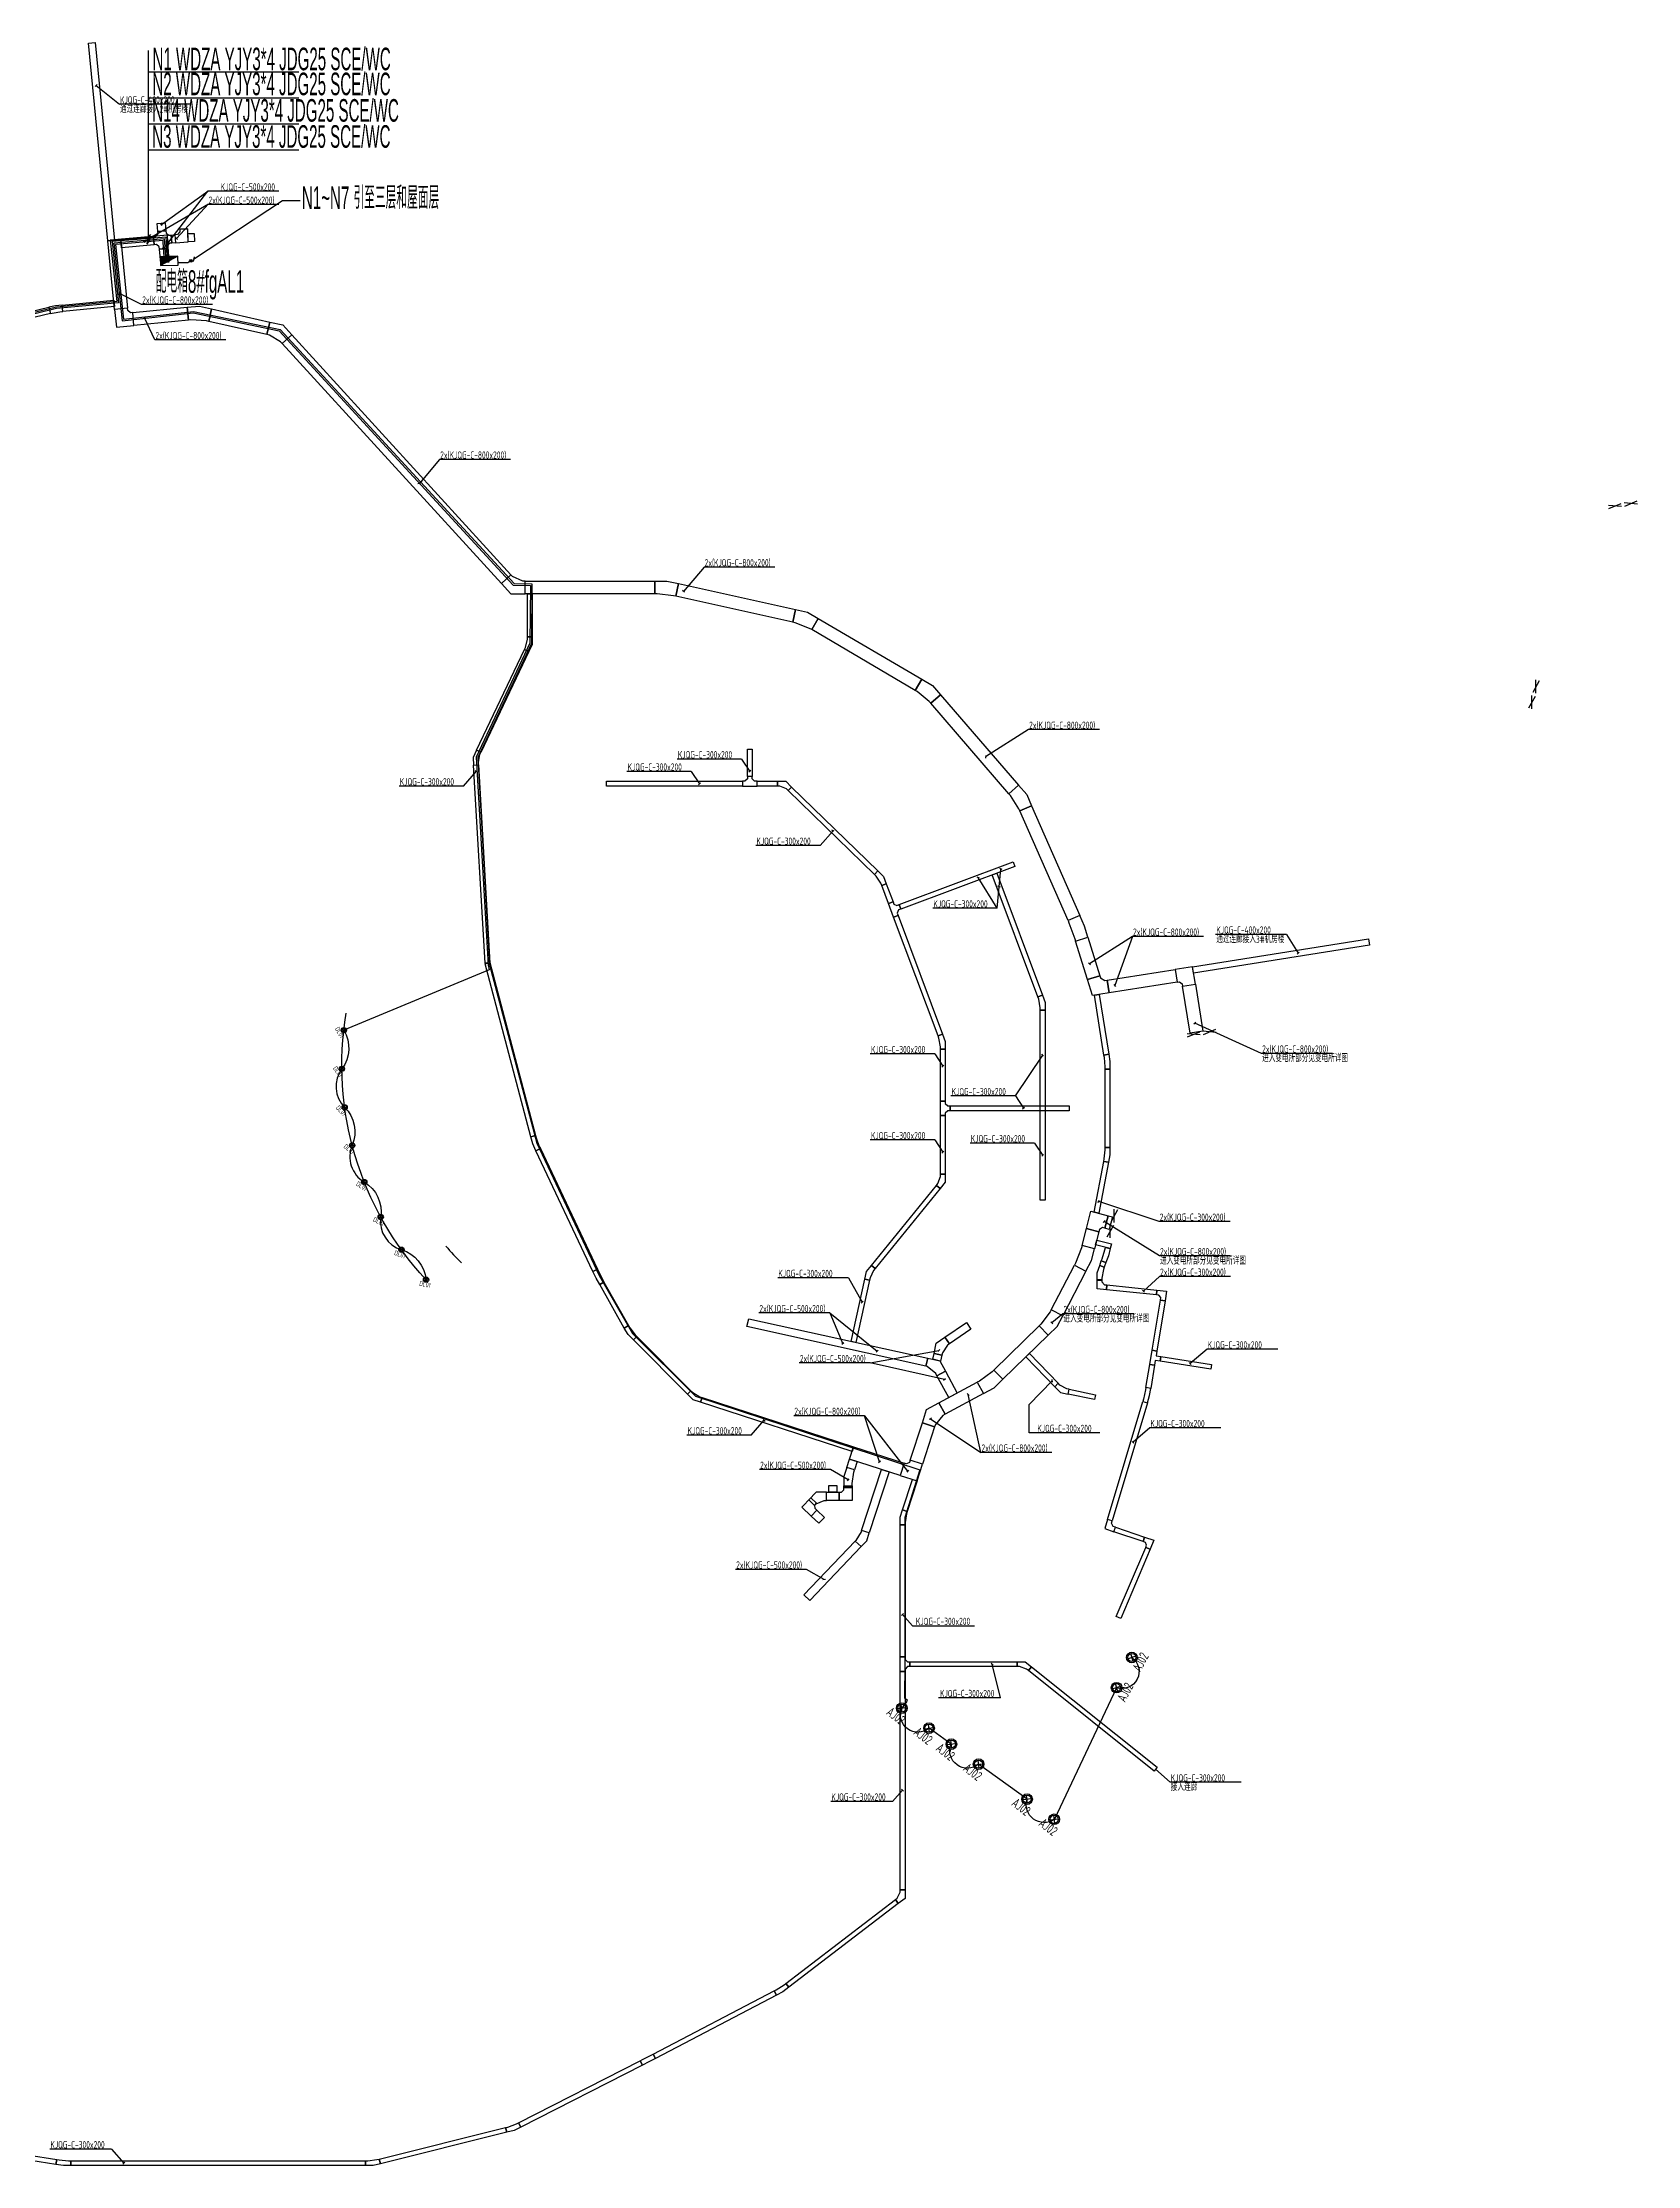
# Model space of a CAD drawing. Header units: inches. Extents: x -1808494 to 666893, y -46959 to 97113.
# Drawn here: x -1740894 to -1641995, y -34799 to 96815 of the extents above; entities that cross this region are included whole.
import ezdxf
from ezdxf import colors
from ezdxf.entities.mleader import LeaderData, LeaderLine
from ezdxf.enums import TextEntityAlignment as Align
from ezdxf.math import Vec2, Vec3

# ---------------------------------------------------------------- set-up
doc = ezdxf.new("R2010")
doc.units = ezdxf.units.IN
doc.header["$MEASUREMENT"] = 0
doc.linetypes.add('CONTINOUS', pattern=[0])
doc.layers.get('0').update_dxf_attribs({"color": 253})
for name, color, linetype in [('0-AJ02', 1, 'Continuous'), ('0-DL01', 1, 'Continuous'), ('0-L-灯具', 1, 'Continuous'), ('0-L-电箱', 90, 'Continuous'), ('0-LIGHT-TXT', 90, 'Continuous'), ('LT-220V', 5, 'Continuous'), ('强电220V', 1, 'Continuous'), ('电-0.4kV-常规桥架', 6, 'CONTINOUS'), ('电-电力-线槽标注', 225, 'Continuous')]:
    doc.layers.add(name, color=color, linetype=linetype)
doc.styles.add('-宋体', font='xd-hzs.shx', dxfattribs={"width": 0.8, "bigfont": 'xd-hztxt.shx'})
doc.styles.add('GBZITI', font='gbenor.shx', dxfattribs={"height": 350, "bigfont": 'gbcbig.shx'})
doc.styles.add('SMDEI', font='smsim.shx', dxfattribs={"width": 0.75, "bigfont": 'smfs.shx'})
doc.styles.get("Standard").update_dxf_attribs({"font": 'arial.ttf'})

# ---------------------------------------------------------------- blocks, each defined once
blk = doc.blocks.new('A$C6D811006')
at = {"layer": '强电220V'}
h = blk.add_hatch(dxfattribs=at)
h.set_pattern_fill('ANGLE', color=256, angle=-47.18273)
h.set_pattern_definition([(312.81726666, (-1537605.358, 1188511.7405), (5.123672646, 4.747441797), [5.08, -1.905]), (42.81726666, (-1537605.358, 1188511.7405), (-4.747441797, 5.123672646), [5.08, -1.905])])
h.paths.add_polyline_path([(-583, 176), (-182, -196), (161, 980)])
blk.add_line((161, 980), (-182, -196), dxfattribs=at)
blk.add_lwpolyline([(161, 980), (-583, 176), (-182, -196), (563, 608)], close=True, dxfattribs=at)
blk = doc.blocks.new('引出')
at = {"layer": '0-L-电箱', "lineweight": -2}
h = blk.add_hatch(color=256, dxfattribs=at)
h.dxf.hatch_style = 1
h.paths.add_polyline_path([(75, 0, 1), (-75, 0, 1)])
blk.add_lwpolyline([(0, 0, 0, 0, 0), (-110, -329, 200, 0, 0), (-281, -841, 0, 0, 0)], format="xyseb", dxfattribs=at)
blk.add_circle((0, 0), 75, dxfattribs=at)
blk = doc.blocks.new('_Oblique')
at = {"color": 0, "linetype": 'ByBlock', "lineweight": -2}
blk.add_line((-0.5, -0.5), (0.5, 0.5), dxfattribs=at)
blk = doc.blocks.new('DL01')
at = {"layer": '0-DL01'}
for p, q in [((-89, -89), (89, 89)), ((89, -89), (-89, 89))]:
    blk.add_line(p, q, dxfattribs=at)
for radius in [165, 126]:
    blk.add_circle((0, 0), radius, dxfattribs=at)
at = {"layer": '0-DL01', "style": 'GBZITI', "width": 0.8}
blk.add_text('DL01', height=300, dxfattribs=at).set_placement((0, -450, 0), align=Align.CENTER)
blk = doc.blocks.new('A$C7cfe0c90')
at = {"layer": '电-0.4kV-常规桥架', "color": 8}
for p, q in [((-7809, 72281), (-7410, 72320)), ((-6610, 60014), (-7809, 72281)), ((-7410, 72320), (-6212, 60053)), ((-3557, 61091), (-3059, 61130)), ((-3520, 60610), (-3557, 61091)), ((-3520, 60606), (-3022, 60652)), ((-3022, 60648), (-3520, 60610)), ((-3506, 60456), (-3520, 60606)), ((-3059, 61130), (-3022, 60648)), ((-3022, 60652), (-3008, 60503)), ((-2155, 60589), (-2310, 60415)), ((-2161, 60756), (-1662, 60773)), ((-1661, 60756), (-2161, 60739)), ((-2161, 60739), (-2161, 60756)), ((-1661, 60756), (-2161, 60739)), ((-2161, 60739), (-2155, 60589)), ((-1662, 60773), (-1661, 60756)), ((-1633, 59967), (-1661, 60756)), ((-6610, 60014), (-5814, 60091)), ((-6212, 60053), (-6610, 60014)), ((-6199, 55770), (-6610, 60014)), ((-5814, 60091), (-5403, 55848)), ((-5813, 60091), (-3791, 60279)), ((-5767, 59593), (-5813, 60091)), ((-3745, 59781), (-5767, 59593)), ((-3791, 60279), (-3642, 60293)), ((-3791, 60279), (-3745, 59781)), ((-3745, 59781), (-3791, 60279)), ((-3595, 59795), (-3745, 59781)), ((-3642, 60293), (-3506, 60456)), ((-3432, 59660), (-3595, 59795)), ((-3418, 59511), (-3432, 59660)), ((-3418, 59511), (-2920, 59557)), ((-2920, 59557), (-3418, 59511)), ((-3338, 58644), (-3418, 59511)), ((-3008, 60503), (-2845, 60367)), ((-2799, 59869), (-2934, 59706)), ((-2934, 59706), (-2920, 59557)), ((-2920, 59557), (-2840, 58691)), ((-2845, 60367), (-2696, 60381)), ((-2649, 59883), (-2799, 59869)), ((-2696, 60381), (-2463, 60403)), ((-2649, 59883), (-2696, 60381)), ((-2696, 60381), (-2649, 59883)), ((-2417, 59905), (-2649, 59883)), ((-2463, 60403), (-2417, 59905)), ((-2310, 60415), (-2460, 60403)), ((-2460, 60403), (-2420, 59905)), ((-2420, 59905), (-1633, 59967)), ((-1650, 60467), (-1265, 60479)), ((-1634, 59967), (-1650, 60467)), ((-1249, 59979), (-1634, 59967)), ((-1265, 60479), (-1249, 59979)), ((-2840, 58691), (-3338, 58644)), ((-14251, 54963), (-10269, 55908)), ((-10177, 55519), (-14159, 54574)), ((-9866, 56003), (-10269, 55908)), ((-10269, 55908), (-10177, 55519)), ((-10269, 55908), (-10177, 55519)), ((-10177, 55519), (-10079, 55542)), ((-10079, 55542), (-9466, 55640)), ((-9455, 56043), (-9866, 56003)), ((-9466, 55640), (-9416, 55645)), ((-9455, 56043), (-6256, 56353)), ((-9416, 55645), (-9455, 56043)), ((-9416, 55645), (-9455, 56043)), ((-6217, 55955), (-9416, 55645)), ((-6256, 56353), (-6217, 55955)), ((-5403, 55848), (-6199, 55770)), ((-5403, 55848), (-6199, 55770)), ((-6199, 55770), (-6093, 54676)), ((-5389, 55698), (-5403, 55848)), ((-5225, 55563), (-5389, 55698)), ((-5076, 55578), (-5225, 55563)), ((-5076, 55578), (-1692, 55905)), ((-4999, 54782), (-5076, 55578)), ((-4999, 54782), (-5076, 55578)), ((-1692, 55905), (-931, 55979)), ((-1692, 55905), (-1615, 55109)), ((-1615, 55109), (-1692, 55905)), ((-931, 55979), (-185, 55810)), ((-363, 55029), (-185, 55810)), ((-185, 55810), (-363, 55029)), ((-185, 55810), (3426, 54988)), ((-6093, 54676), (-4999, 54782)), ((-1615, 55109), (-4999, 54782)), ((-1466, 55124), (-1615, 55109)), ((-509, 55063), (-1466, 55124)), ((-363, 55029), (-509, 55063)), ((3248, 54208), (-363, 55029)), ((3426, 54988), (3248, 54208)), ((3248, 54208), (3426, 54988)), ((3395, 54175), (3248, 54208)), ((4095, 53767), (3395, 54175)), ((3426, 54988), (4231, 54805)), ((4196, 53656), (4787, 54196)), ((4787, 54196), (4196, 53656)), ((4231, 54805), (4787, 54196)), ((4787, 54196), (18374, 39318)), ((4196, 53656), (4095, 53767)), ((17783, 38779), (4196, 53656)), ((87238, 43551), (86416, 43624)), ((86447, 43426), (87206, 43749)), ((88225, 43708), (87404, 43780)), ((87435, 43583), (88194, 43905)), ((18374, 39318), (17783, 38779)), ((18374, 39318), (17783, 38779)), ((17783, 38779), (18374, 38132)), ((18475, 39207), (18374, 39318)), ((19101, 38932), (18475, 39207)), ((19251, 38932), (19101, 38932)), ((19251, 38132), (19251, 38932)), ((19251, 38932), (27295, 38932)), ((19251, 38132), (19251, 38932)), ((27295, 38932), (27295, 38132)), ((27295, 38932), (28039, 38932)), ((27295, 38132), (27295, 38932)), ((28039, 38932), (28765, 38771)), ((28592, 37990), (28765, 38771)), ((28765, 38771), (28592, 37990)), ((28765, 38771), (36024, 37163)), ((18374, 38132), (19251, 38132)), ((27295, 38132), (19251, 38132)), ((19399, 38132), (19699, 38132)), ((19399, 35475), (19399, 38132)), ((19699, 38132), (19699, 35475)), ((27445, 38132), (27295, 38132)), ((28445, 38022), (27445, 38132)), ((28592, 37990), (28445, 38022)), ((35851, 36382), (28592, 37990)), ((36024, 37163), (35851, 36382)), ((35851, 36382), (36024, 37163)), ((36024, 37163), (36769, 36998)), ((36769, 36998), (37427, 36611)), ((35997, 36349), (35851, 36382)), ((36892, 35997), (35997, 36349)), ((37022, 35921), (36892, 35997)), ((37022, 35921), (37427, 36611)), ((37427, 36611), (37022, 35921)), ((43438, 32155), (37022, 35921)), ((37427, 36611), (43843, 32845)), ((16243, 28441), (19220, 34683)), ((19491, 34554), (16514, 28312)), ((19220, 34683), (19285, 34818)), ((19220, 34683), (19491, 34554)), ((19491, 34554), (19220, 34683)), ((19285, 34818), (19399, 35325)), ((19699, 35475), (19399, 35475)), ((19399, 35325), (19399, 35475)), ((19399, 35475), (19699, 35475)), ((19699, 34991), (19491, 34554)), ((19699, 35475), (19699, 34991)), ((43843, 32845), (43438, 32155)), ((43438, 32155), (43843, 32845)), ((43568, 32079), (43438, 32155)), ((44302, 31468), (43568, 32079)), ((43843, 32845), (44504, 32457)), ((44400, 31354), (45005, 31878)), ((45005, 31878), (44400, 31354)), ((44504, 32457), (45005, 31878)), ((45005, 31878), (49852, 26271)), ((81868, 31783), (81472, 31060)), ((81666, 31009), (81675, 31834)), ((82122, 32751), (81725, 32027)), ((81919, 31977), (81928, 32801)), ((44400, 31354), (44302, 31468)), ((49247, 25748), (44400, 31354)), ((16243, 28441), (16033, 28000)), ((16033, 28000), (16061, 27512)), ((16514, 28312), (16243, 28441)), ((16514, 28312), (16243, 28441)), ((16352, 27679), (16450, 28176)), ((16361, 27529), (16352, 27679)), ((16450, 28176), (16514, 28312)), ((33032, 26818), (33032, 28520)), ((33032, 28520), (33332, 28520)), ((33332, 28520), (33332, 26818)), ((16061, 27512), (16361, 27529)), ((16061, 27512), (16361, 27529)), ((16769, 15234), (16061, 27512)), ((16361, 27529), (17068, 15251)), ((24293, 26218), (24293, 26518)), ((24293, 26518), (32732, 26518)), ((32732, 26518), (32732, 26218)), ((32882, 26518), (32732, 26518)), ((32732, 26518), (32732, 26218)), ((33032, 26668), (32882, 26518)), ((33332, 26818), (33032, 26818)), ((33332, 26818), (33032, 26818)), ((33032, 26818), (33032, 26668)), ((33332, 26668), (33332, 26818)), ((33482, 26518), (33332, 26668)), ((33632, 26518), (33482, 26518)), ((33632, 26218), (33632, 26518)), ((33632, 26518), (34899, 26518)), ((33632, 26218), (33632, 26518)), ((34899, 26518), (35410, 26518)), ((34899, 26218), (34899, 26518)), ((34899, 26518), (34899, 26218)), ((35410, 26518), (35776, 26162)), ((32732, 26218), (24293, 26218)), ((32732, 26218), (33632, 26218)), ((34899, 26218), (33632, 26218)), ((35049, 26218), (34899, 26218)), ((35459, 26051), (35049, 26218)), ((35567, 25947), (35459, 26051)), ((35567, 25947), (35776, 26162)), ((35776, 26162), (35567, 25947)), ((40917, 20746), (35567, 25947)), ((35776, 26162), (41126, 20961)), ((49852, 26271), (49247, 25748)), ((49247, 25748), (49852, 26271)), ((49345, 25635), (49247, 25748)), ((49863, 24816), (49345, 25635)), ((49852, 26271), (50350, 25696)), ((50350, 25696), (50656, 25000)), ((49923, 24678), (49863, 24816)), ((49923, 24678), (50656, 25000)), ((50656, 25000), (49923, 24678)), ((52913, 17883), (49923, 24678)), ((50656, 25000), (53645, 18205)), ((42448, 18874), (49506, 21516)), ((49611, 21235), (42553, 18593)), ((49506, 21516), (49611, 21235)), ((41126, 20961), (40917, 20746)), ((40917, 20746), (41126, 20961)), ((41025, 20641), (40917, 20746)), ((41309, 20206), (41025, 20641)), ((41126, 20961), (41473, 20624)), ((41362, 20065), (41309, 20206)), ((41643, 20171), (41362, 20065)), ((41362, 20065), (41643, 20171)), ((41781, 18945), (41362, 20065)), ((41473, 20624), (41643, 20171)), ((41643, 20171), (42062, 19050)), ((48214, 20713), (48495, 20818)), ((51045, 13151), (48214, 20713)), ((48495, 20818), (51326, 13256)), ((42062, 19050), (41781, 18945)), ((41781, 18945), (42062, 19050)), ((42097, 18102), (41781, 18945)), ((42062, 19050), (42115, 18910)), ((42115, 18910), (42308, 18822)), ((42308, 18822), (42448, 18874)), ((42413, 18541), (42325, 18348)), ((42553, 18593), (42413, 18541)), ((42553, 18593), (42448, 18874)), ((42448, 18874), (42553, 18593)), ((42097, 18102), (42377, 18207)), ((42377, 18207), (42097, 18102)), ((44856, 10731), (42097, 18102)), ((42325, 18348), (42377, 18207)), ((42377, 18207), (45137, 10836)), ((53645, 18205), (52913, 17883)), ((53645, 18205), (52913, 17883)), ((52913, 17883), (52973, 17745)), ((52973, 17745), (53341, 16759)), ((53936, 17543), (53645, 18205)), ((54150, 16853), (53936, 17543)), ((53341, 16759), (53386, 16616)), ((53386, 16616), (54150, 16853)), ((53386, 16616), (54150, 16853)), ((54125, 14231), (53386, 16616)), ((54150, 16853), (54889, 14467)), ((60635, 15023), (71553, 16752)), ((71615, 16357), (60698, 14628)), ((71553, 16752), (71615, 16357)), ((17068, 15251), (16769, 15234)), ((16773, 15204), (17063, 15281)), ((19609, 4484), (16773, 15204)), ((17063, 15281), (19899, 4561)), ((55343, 14185), (59549, 14851)), ((60635, 15023), (59549, 14851)), ((59549, 14851), (59674, 14061)), ((59549, 14851), (59674, 14061)), ((60807, 13937), (60635, 15023)), ((60698, 14628), (60635, 15023)), ((51326, 13256), (51045, 13151)), ((51045, 13151), (51326, 13256)), ((51326, 13256), (51493, 12809)), ((54889, 14467), (54125, 14231)), ((54125, 14231), (54889, 14467)), ((54434, 13231), (54125, 14231)), ((55468, 13395), (54434, 13231)), ((54556, 13251), (54853, 13297)), ((55143, 9547), (54556, 13251)), ((54853, 13297), (55439, 9594)), ((54889, 14467), (54933, 14324)), ((54933, 14324), (55195, 14162)), ((55195, 14162), (55343, 14185)), ((55468, 13395), (55343, 14185)), ((55343, 14185), (55468, 13395)), ((59674, 14061), (55468, 13395)), ((59674, 14061), (59822, 14085)), ((59822, 14085), (59994, 13960)), ((59994, 13960), (60017, 13812)), ((60017, 13812), (60807, 13937)), ((60017, 13812), (60807, 13937)), ((60479, 10895), (60017, 13812)), ((60807, 13937), (61269, 11020)), ((51098, 13011), (51045, 13151)), ((51193, 12482), (51098, 13011)), ((51193, 12332), (51193, 12482)), ((51193, 12332), (51493, 12332)), ((51193, 554), (51193, 12332)), ((51493, 12332), (51193, 12332)), ((51493, 12809), (51493, 12332)), ((51493, 12332), (51493, 554)), ((44856, 10731), (45137, 10836)), ((45137, 10836), (44856, 10731)), ((44909, 10590), (44856, 10731)), ((45004, 10062), (44909, 10590)), ((45137, 10836), (45304, 10389)), ((61114, 10793), (60293, 10866)), ((60324, 10668), (61083, 10991)), ((61269, 11020), (60479, 10895)), ((62102, 10950), (61280, 11022)), ((61312, 10825), (62070, 11147)), ((45004, 9912), (45004, 10062)), ((45304, 9912), (45004, 9912)), ((45004, 9912), (45304, 9912)), ((45004, 6697), (45004, 9912)), ((45304, 10389), (45304, 9912)), ((45304, 9912), (45304, 6697)), ((55439, 9594), (55143, 9547)), ((55143, 9547), (55439, 9594)), ((55166, 9399), (55143, 9547)), ((55212, 8826), (55166, 9399)), ((55439, 9594), (55512, 9138)), ((55212, 8676), (55212, 8826)), ((55212, 8676), (55512, 8676)), ((55212, 3822), (55212, 8676)), ((55512, 8676), (55212, 8676)), ((55512, 9138), (55512, 8676)), ((55512, 8676), (55512, 3822)), ((45304, 6697), (45004, 6697)), ((45004, 5797), (45004, 6697)), ((45004, 6697), (45304, 6697)), ((45304, 6697), (45304, 6547)), ((45004, 5797), (45304, 5797)), ((45004, 2167), (45004, 5797)), ((45304, 5797), (45004, 5797)), ((45304, 6547), (45454, 6397)), ((45454, 6097), (45304, 5947)), ((45304, 5947), (45304, 5797)), ((45304, 5797), (45304, 2167)), ((45454, 6397), (45604, 6397)), ((45604, 6097), (45454, 6097)), ((45604, 6097), (45604, 6397)), ((45604, 6397), (52986, 6397)), ((45604, 6397), (45604, 6097)), ((52986, 6097), (45604, 6097)), ((52986, 6397), (52986, 6097)), ((19899, 4561), (19609, 4484)), ((19609, 4484), (19899, 4561)), ((19727, 4036), (19609, 4484)), ((19925, 3617), (19727, 4036)), ((19899, 4561), (19937, 4416)), ((19937, 4416), (20133, 3880)), ((19925, 3617), (20197, 3745)), ((20197, 3745), (19925, 3617)), ((23459, -3863), (19925, 3617)), ((20133, 3880), (20197, 3745)), ((20197, 3745), (23730, -3735)), ((54537, -200), (55131, 2957)), ((55426, 2902), (54832, -255)), ((55131, 2957), (55159, 3105)), ((55131, 2957), (55426, 2902)), ((55426, 2902), (55131, 2957)), ((55159, 3105), (55212, 3672)), ((55512, 3822), (55212, 3822)), ((55212, 3672), (55212, 3822)), ((55212, 3822), (55512, 3822)), ((55512, 3358), (55426, 2902)), ((55512, 3822), (55512, 3358)), ((40723, -3500), (44754, 1462)), ((44754, 1462), (44849, 1579)), ((44754, 1462), (44987, 1273)), ((44987, 1273), (44754, 1462)), ((44849, 1579), (45004, 2017)), ((45304, 1664), (44987, 1273)), ((45004, 2017), (45004, 2167)), ((45004, 2167), (45304, 2167)), ((45304, 2167), (45004, 2167)), ((45304, 2167), (45304, 1664)), ((44987, 1273), (40956, -3689)), ((51493, 554), (51193, 554)), ((55774, -823), (55783, 1)), ((53780, -2266), (54059, -1201)), ((54059, -1201), (54338, -137)), ((54059, -1201), (54833, -1404)), ((54833, -1404), (54059, -1201)), ((54338, -137), (55402, -415)), ((54832, -255), (54537, -200)), ((54871, -1259), (54833, -1404)), ((55054, -1151), (54871, -1259)), ((55199, -1189), (55054, -1151)), ((55199, -1189), (55402, -415)), ((55402, -415), (55199, -1189)), ((55461, -1258), (55199, -1189)), ((55724, -1017), (55328, -1740)), ((55402, -415), (55664, -484)), ((55664, -484), (55461, -1258)), ((55521, -1791), (55530, -966)), ((55977, -49), (55581, -772)), ((53742, -2411), (53381, -3348)), ((53780, -2266), (53742, -2411)), ((54554, -2469), (53780, -2266)), ((54554, -2469), (53780, -2266)), ((54365, -3190), (54554, -2469)), ((54833, -1404), (54554, -2469)), ((54622, -2211), (54698, -1921)), ((55530, -2449), (54622, -2211)), ((54698, -1921), (55606, -2159)), ((55029, -3078), (55202, -2518)), ((55202, -2518), (55240, -2373)), ((55240, -2373), (55530, -2449)), ((55530, -2449), (55415, -2890)), ((55606, -2159), (55530, -2449)), ((23730, -3735), (23459, -3863)), ((23459, -3863), (23730, -3735)), ((23653, -4275), (23459, -3863)), ((23730, -3735), (23794, -3870)), ((23794, -3870), (24065, -4393)), ((40313, -4351), (40417, -3876)), ((40417, -3876), (40723, -3500)), ((40862, -3805), (40638, -4269)), ((40956, -3689), (40723, -3500)), ((40723, -3500), (40956, -3689)), ((40956, -3689), (40862, -3805)), ((51876, -6240), (53312, -3481)), ((54022, -3850), (52586, -6610)), ((53381, -3348), (53312, -3481)), ((53312, -3481), (54022, -3850)), ((53312, -3481), (54022, -3850)), ((54022, -3850), (54365, -3190)), ((54717, -3950), (54877, -3502)), ((54877, -3502), (54978, -3219)), ((55160, -3603), (54877, -3502)), ((54877, -3502), (55160, -3603)), ((54978, -3219), (55029, -3078)), ((54978, -3219), (55261, -3320)), ((55261, -3320), (54978, -3219)), ((55109, -3744), (55017, -4276)), ((55160, -3603), (55109, -3744)), ((55261, -3320), (55160, -3603)), ((55415, -2890), (55261, -3320)), ((23877, -4671), (23653, -4275)), ((23877, -4671), (24138, -4524)), ((24138, -4524), (23877, -4671)), ((25402, -7374), (23877, -4671)), ((24065, -4393), (24138, -4524)), ((24138, -4524), (25663, -7227)), ((39465, -8200), (40313, -4351)), ((40606, -4415), (39758, -8265)), ((40313, -4351), (40606, -4415)), ((40606, -4415), (40313, -4351)), ((40638, -4269), (40606, -4415)), ((54717, -4426), (54717, -3950)), ((54717, -4943), (54717, -4357)), ((54717, -4357), (55017, -4357)), ((55017, -4426), (54717, -4426)), ((55300, -5003), (54717, -4943)), ((55017, -4276), (55017, -4426)), ((55017, -4357), (55017, -4507)), ((55017, -4507), (55181, -4689)), ((55181, -4689), (55330, -4704)), ((55300, -5003), (55330, -4704)), ((55330, -4704), (55300, -5003)), ((58392, -5320), (55300, -5003)), ((55330, -4704), (58422, -5022)), ((58422, -5022), (58392, -5320)), ((58392, -5320), (58422, -5022)), ((58422, -5022), (59026, -5084)), ((59026, -5084), (58937, -5684)), ((51807, -6373), (51235, -7142)), ((51876, -6240), (51807, -6373)), ((52586, -6610), (51876, -6240)), ((52586, -6610), (51876, -6240)), ((58126, -8750), (58641, -5638)), ((58541, -5336), (58392, -5320)), ((58937, -5687), (58422, -8799)), ((58662, -5492), (58541, -5336)), ((58640, -5640), (58662, -5492)), ((58937, -5684), (58640, -5640)), ((58641, -5638), (58937, -5687)), ((25663, -7227), (25402, -7374)), ((25402, -7374), (25663, -7227)), ((25633, -7784), (25402, -7374)), ((25966, -8116), (25633, -7784)), ((25663, -7227), (25737, -7357)), ((25737, -7357), (26072, -7798)), ((26072, -7798), (26178, -7904)), ((33009, -7290), (33116, -6802)), ((44104, -9734), (33009, -7290)), ((33116, -6802), (44212, -9246)), ((45280, -7949), (46616, -7039)), ((46897, -7452), (45562, -8363)), ((46616, -7039), (46897, -7452)), ((48313, -9981), (51127, -7247)), ((51685, -7821), (48870, -10555)), ((51235, -7142), (51127, -7247)), ((51127, -7247), (51685, -7821)), ((51127, -7247), (51685, -7821)), ((51685, -7821), (52233, -7288)), ((52233, -7288), (52586, -6610)), ((25966, -8116), (26178, -7904)), ((26178, -7904), (25966, -8116)), ((29325, -11476), (25966, -8116)), ((26178, -7904), (29537, -11264)), ((39758, -8265), (39465, -8200)), ((44524, -9315), (44604, -8949)), ((44604, -8949), (44744, -8315)), ((44604, -8949), (45093, -9057)), ((45093, -9057), (44604, -8949)), ((44744, -8315), (45280, -7949)), ((45093, -9057), (45012, -9422)), ((45125, -8910), (45093, -9057)), ((45438, -8447), (45125, -8910)), ((45562, -8363), (45280, -7949)), ((45280, -7949), (45562, -8363)), ((45562, -8363), (45438, -8447)), ((50299, -9167), (50515, -8958)), ((52092, -11011), (50299, -9167)), ((50515, -8958), (52307, -10802)), ((57979, -9637), (58126, -8750)), ((58422, -8799), (58126, -8750)), ((58126, -8750), (58422, -8799)), ((58422, -8799), (58373, -9093)), ((58373, -9093), (58668, -9140)), ((58621, -9437), (58668, -9140)), ((58668, -9140), (58621, -9437)), ((58668, -9140), (61809, -9638)), ((44212, -9246), (44104, -9734)), ((44104, -9734), (44212, -9246)), ((44178, -9750), (44104, -9734)), ((44718, -10202), (44178, -9750)), ((44212, -9246), (44974, -9414)), ((45012, -9422), (44524, -9315)), ((44789, -10334), (44718, -10202)), ((44789, -10334), (45317, -10049)), ((45317, -10049), (44789, -10334)), ((45519, -11688), (44789, -10334)), ((44974, -9414), (45317, -10049)), ((45317, -10049), (46047, -11403)), ((48205, -10086), (47416, -10665)), ((48313, -9981), (48205, -10086)), ((48870, -10555), (48313, -9981)), ((48870, -10555), (48313, -9981)), ((57742, -11065), (57979, -9637)), ((57979, -9637), (58275, -9686)), ((58275, -9686), (57979, -9637)), ((58275, -9686), (58038, -11114)), ((58324, -9389), (58275, -9686)), ((58621, -9437), (58324, -9389)), ((61762, -9934), (58621, -9437)), ((61809, -9638), (61762, -9934)), ((29537, -11264), (29325, -11476)), ((29325, -11476), (29537, -11264)), ((29669, -11820), (29325, -11476)), ((29537, -11264), (29644, -11370)), ((29644, -11370), (30081, -11638)), ((30131, -11970), (29669, -11820)), ((30081, -11638), (30224, -11685)), ((30131, -11970), (30224, -11685)), ((30224, -11685), (30131, -11970)), ((30224, -11685), (39618, -14737)), ((44906, -12019), (47284, -10736)), ((47663, -11440), (45286, -12723)), ((46047, -11403), (45519, -11688)), ((47416, -10665), (47284, -10736)), ((47284, -10736), (47663, -11440)), ((47284, -10736), (47663, -11440)), ((47663, -11440), (48328, -11082)), ((48328, -11082), (48870, -10555)), ((52307, -10802), (52092, -11011)), ((52307, -10802), (52092, -11011)), ((52092, -11011), (52437, -11367)), ((52411, -10910), (52307, -10802)), ((52837, -11143), (52411, -10910)), ((52437, -11367), (52923, -11467)), ((52984, -11173), (52837, -11143)), ((52923, -11467), (52984, -11173)), ((52923, -11467), (52984, -11173)), ((54558, -11804), (52923, -11467)), ((52984, -11173), (54619, -11510)), ((54619, -11510), (54558, -11804)), ((57588, -11778), (57545, -11922)), ((57718, -11213), (57588, -11778)), ((57742, -11065), (57718, -11213)), ((58038, -11114), (57742, -11065)), ((58038, -11114), (57742, -11065)), ((57832, -12007), (57963, -11567)), ((57963, -11567), (58038, -11114)), ((39525, -15022), (30131, -11970)), ((43883, -13245), (44149, -12427)), ((44149, -12427), (44906, -12019)), ((45154, -12794), (44690, -13350)), ((45286, -12723), (44906, -12019)), ((44906, -12019), (45286, -12723)), ((45286, -12723), (45154, -12794)), ((55364, -19241), (57545, -11922)), ((57832, -12007), (55651, -19326)), ((57545, -11922), (57832, -12007)), ((57545, -11922), (57832, -12007)), ((43130, -15563), (43883, -13245)), ((43883, -13245), (44644, -13492)), ((44644, -13492), (43883, -13245)), ((44644, -13492), (43891, -15810)), ((44690, -13350), (44644, -13492)), ((39204, -16011), (39370, -15498)), ((39370, -15498), (39618, -14737)), ((42505, -16516), (39370, -15498)), ((39370, -15498), (39846, -15652)), ((39618, -14737), (39525, -15022)), ((39618, -14737), (42752, -15755)), ((39846, -15652), (39679, -16166)), ((42752, -15755), (42505, -16516)), ((42752, -15755), (42505, -16516)), ((42895, -15802), (42752, -15755)), ((43084, -15705), (42895, -15802)), ((43130, -15563), (43084, -15705)), ((43891, -15810), (43130, -15563)), ((43891, -15810), (43130, -15563)), ((39204, -16011), (39022, -16572)), ((39022, -16572), (39022, -17161)), ((39679, -16166), (39204, -16011)), ((39679, -16166), (39204, -16011)), ((39522, -17011), (39633, -16308)), ((39522, -17161), (39522, -17011)), ((39633, -16308), (39679, -16166)), ((40117, -19922), (41346, -16140)), ((41822, -16294), (40593, -20077)), ((41346, -16140), (41822, -16294)), ((42505, -16516), (43551, -16856)), ((42652, -18652), (43266, -16763)), ((43551, -16856), (42937, -18744)), ((43266, -16763), (43551, -16856)), ((43551, -16856), (43891, -15810)), ((36966, -17897), (36414, -18476)), ((37289, -17558), (36836, -18034)), ((36836, -18034), (37197, -18379)), ((37328, -18242), (36966, -17897)), ((37197, -18379), (37301, -18270)), ((37224, -18351), (37328, -18242)), ((37229, -18563), (37224, -18351)), ((37946, -17558), (37289, -17558)), ((37301, -18270), (37796, -18058)), ((37796, -18058), (37946, -18058)), ((37946, -18058), (37946, -17558)), ((37946, -17558), (38722, -17558)), ((37946, -18058), (37946, -17558)), ((38722, -18058), (37946, -18058)), ((38075, -17142), (38575, -17142)), ((38075, -17558), (38075, -17142)), ((38575, -17558), (38075, -17558)), ((38575, -17142), (38575, -17558)), ((38722, -17558), (38722, -18058)), ((38722, -18058), (38722, -17558)), ((38722, -17558), (38872, -17558)), ((39522, -18058), (38722, -18058)), ((38872, -17558), (39022, -17408)), ((39022, -17161), (39522, -17161)), ((39022, -17258), (39022, -17161)), ((39022, -17161), (39522, -17161)), ((39522, -17258), (39022, -17258)), ((39022, -17408), (39022, -17258)), ((39022, -17258), (39522, -17258)), ((39522, -17161), (39522, -17258)), ((39522, -17258), (39522, -18058)), ((36414, -18476), (36992, -19028)), ((36992, -19028), (37337, -18667)), ((36992, -19028), (37337, -18667)), ((37462, -19477), (36992, -19028)), ((37337, -18667), (37229, -18563)), ((37337, -18667), (37807, -19116)), ((37807, -19116), (37462, -19477)), ((42506, -19102), (42652, -18652)), ((42506, -19576), (42506, -19102)), ((42806, -19576), (42506, -19576)), ((42506, -19576), (42806, -19576)), ((42506, -27764), (42506, -19576)), ((42937, -18744), (42652, -18652)), ((42652, -18652), (42937, -18744)), ((42891, -18887), (42806, -19426)), ((42806, -19426), (42806, -19576)), ((42806, -19576), (42806, -27764)), ((42937, -18744), (42891, -18887)), ((55364, -19241), (55194, -19810)), ((55651, -19326), (55364, -19241)), ((55651, -19326), (55364, -19241)), ((55609, -19470), (55651, -19326)), ((55711, -19669), (55609, -19470)), ((55853, -19717), (55711, -19669)), ((55757, -20001), (55853, -19717)), ((55757, -20001), (55853, -19717)), ((55853, -19717), (57664, -20332)), ((36536, -23918), (39725, -20580)), ((40086, -20925), (36898, -24263)), ((39759, -20544), (39725, -20580)), ((39725, -20580), (40086, -20925)), ((39725, -20580), (40086, -20925)), ((40086, -20017), (39759, -20544)), ((40117, -19922), (40086, -20017)), ((40086, -20925), (40436, -20559)), ((40593, -20077), (40117, -19922)), ((40593, -20077), (40117, -19922)), ((40436, -20559), (40593, -20077)), ((55194, -19810), (55757, -20001)), ((57567, -20616), (55757, -20001)), ((55902, -25256), (57729, -20974)), ((57664, -20332), (57567, -20616)), ((57567, -20616), (57664, -20332)), ((57709, -20664), (57567, -20616)), ((57664, -20332), (58242, -20529)), ((57787, -20837), (57709, -20664)), ((57728, -20975), (57787, -20837)), ((58005, -21092), (57728, -20975)), ((57729, -20974), (58004, -21092)), ((58242, -20529), (58005, -21092)), ((58004, -21092), (56178, -25374)), ((36898, -24263), (36536, -23918)), ((56178, -25374), (55902, -25256)), ((42806, -27764), (42506, -27764)), ((42506, -28664), (42506, -27764)), ((42506, -27764), (42806, -27764)), ((42506, -28664), (42806, -28664)), ((42506, -42206), (42506, -28664)), ((42806, -28664), (42506, -28664)), ((42806, -27764), (42806, -27914)), ((42806, -27914), (42956, -28064)), ((42956, -28364), (42806, -28514)), ((42806, -28514), (42806, -28664)), ((42806, -28664), (42806, -42206)), ((42956, -28064), (43106, -28064)), ((43106, -28364), (42956, -28364)), ((43106, -28364), (43106, -28064)), ((43106, -28064), (49759, -28064)), ((43106, -28064), (43106, -28364)), ((49759, -28364), (43106, -28364)), ((49759, -28064), (49759, -28364)), ((49759, -28064), (50261, -28064)), ((49759, -28364), (49759, -28064)), ((49909, -28364), (49759, -28364)), ((50349, -28519), (49909, -28364)), ((50261, -28064), (50654, -28378)), ((50466, -28612), (50349, -28519)), ((50466, -28612), (50654, -28378)), ((50654, -28378), (50466, -28612)), ((58246, -34839), (50466, -28612)), ((50654, -28378), (58434, -34605)), ((58434, -34605), (58246, -34839)), ((35426, -48000), (42207, -42810)), ((42389, -43048), (35608, -48238)), ((42207, -42810), (42326, -42719)), ((42207, -42810), (42389, -43048)), ((42389, -43048), (42207, -42810)), ((42326, -42719), (42506, -42356)), ((42806, -42730), (42389, -43048)), ((42506, -42356), (42506, -42206)), ((42506, -42206), (42806, -42206)), ((42806, -42206), (42506, -42206)), ((42806, -42206), (42806, -42730)), ((27194, -52382), (34691, -48468)), ((34691, -48468), (34824, -48399)), ((34691, -48468), (34830, -48734)), ((34830, -48734), (34691, -48468)), ((34824, -48399), (35306, -48091)), ((35240, -48520), (34830, -48734)), ((35608, -48238), (35240, -48520)), ((35306, -48091), (35426, -48000)), ((35608, -48238), (35426, -48000)), ((35426, -48000), (35608, -48238)), ((34830, -48734), (27332, -52648)), ((26529, -52726), (27061, -52452)), ((27061, -52452), (27194, -52382)), ((27332, -52648), (27194, -52382)), ((27194, -52382), (27332, -52648)), ((18846, -56640), (26395, -52794)), ((26531, -53062), (18982, -56908)), ((26395, -52794), (26529, -52726)), ((26395, -52794), (26531, -53062)), ((26531, -53062), (26395, -52794)), ((26933, -52857), (26531, -53062)), ((27332, -52648), (26933, -52857)), ((-9835, -59221), (-18314, -57878)), ((-18267, -57582), (-9788, -58925)), ((10205, -58889), (18041, -56941)), ((18113, -57233), (10277, -59180)), ((18041, -56941), (18186, -56905)), ((18041, -56941), (18113, -57233)), ((18113, -57233), (18041, -56941)), ((18566, -57120), (18113, -57233)), ((18186, -56905), (18713, -56709)), ((18982, -56908), (18566, -57120)), ((18713, -56709), (18846, -56640)), ((18982, -56908), (18846, -56640)), ((18846, -56640), (18982, -56908)), ((-9788, -58925), (-9835, -59221)), ((-9835, -59221), (-9788, -58925)), ((-9379, -59293), (-9835, -59221)), ((-9788, -58925), (-9640, -58948)), ((-9640, -58948), (-9067, -58993)), ((-9067, -58993), (-8917, -58993)), ((-8917, -59293), (-8917, -58993)), ((-8917, -58993), (9354, -58993)), ((-8917, -58993), (-8917, -59293)), ((9354, -58993), (9354, -59293)), ((9354, -59293), (9354, -58993)), ((9354, -58993), (9504, -58993)), ((9504, -58993), (10059, -58926)), ((10277, -59180), (9822, -59293)), ((10059, -58926), (10205, -58889)), ((10277, -59180), (10205, -58889)), ((10205, -58889), (10277, -59180)), ((-8917, -59293), (-9379, -59293)), ((9354, -59293), (-8917, -59293)), ((9822, -59293), (9354, -59293))]:
    blk.add_line(p, q, dxfattribs=at)
at = {"layer": '电-电力-线槽标注'}
for p, q in [((-7409, 69587), (-7291, 69705)), ((-7350, 69646), (-5902, 68490)), ((-1505, 68490), (-5902, 68490)), ((-4378, 59974), (-376, 62320)), ((-3302, 61036), (-415, 63091)), ((-3169, 59534), (-415, 63091)), ((-376, 62320), (-2357, 60161)), ((3983, 63091), (-415, 63091)), ((3983, 62273), (-415, 62273)), ((-3244, 60977), (-3361, 61095)), ((-4319, 59915), (-4437, 60032)), ((-3110, 59475), (-3228, 59593)), ((-2298, 60102), (-2415, 60220)), ((-5952, 56694), (-5834, 56812)), ((-4527, 56083), (-5893, 56753)), ((-130, 56083), (-4527, 56083)), ((-4409, 55187), (-4291, 55305)), ((-3705, 53881), (-4350, 55246)), ((692, 53881), (-3705, 53881)), ((13949, 46470), (12675, 44965)), ((18346, 46470), (13949, 46470)), ((12758, 44972), (12592, 44958)), ((30344, 39798), (29070, 38293)), ((34742, 39798), (30344, 39798)), ((29129, 38234), (29011, 38352)), ((50462, 29723), (47803, 28030)), ((54860, 29723), (50462, 29723)), ((32674, 27896), (28684, 27896)), ((32674, 27896), (33182, 27133)), ((47809, 28113), (47797, 27947)), ((15431, 26220), (16233, 27139)), ((16310, 27107), (16156, 27170)), ((29556, 27131), (25566, 27131)), ((29556, 27131), (30064, 26368)), ((30123, 26427), (30005, 26309)), ((33241, 27192), (33123, 27074)), ((15431, 26220), (11440, 26220)), ((37544, 22535), (33554, 22535)), ((37544, 22535), (38347, 23454)), ((38424, 23422), (38269, 23485)), ((48517, 18644), (48753, 21074)), ((48830, 21043), (48676, 21106)), ((47426, 20517), (47271, 20580)), ((48517, 18644), (47349, 20549)), ((48724, 19953), (48570, 20016)), ((48517, 18644), (44526, 18644)), ((56907, 16899), (54242, 15203)), ((56907, 16899), (55806, 13853)), ((61304, 16899), (56907, 16899)), ((66465, 17027), (62067, 17027)), ((66465, 17027), (67177, 15857)), ((67118, 15798), (67236, 15916)), ((54183, 15262), (54301, 15144)), ((55747, 13912), (55865, 13795)), ((60724, 11474), (60842, 11591)), ((64910, 9650), (60783, 11532)), ((44646, 9616), (40656, 9616)), ((44646, 9616), (45154, 8853)), ((49647, 7010), (51343, 9545)), ((51402, 9486), (51284, 9603)), ((69308, 9650), (64910, 9650)), ((45213, 8912), (45095, 8794)), ((49647, 7010), (45656, 7010)), ((49647, 7010), (50155, 6247)), ((50213, 6306), (50096, 6188)), ((44646, 4285), (40656, 4285)), ((44646, 4285), (45154, 3522)), ((50835, 4093), (46845, 4093)), ((50835, 4093), (51343, 3329)), ((45213, 3581), (45095, 3463)), ((51402, 3388), (51284, 3270)), ((54756, 404), (54873, 522)), ((58560, -774), (54814, 463)), ((55094, -823), (55212, -705)), ((58580, -2906), (55153, -764)), ((62958, -774), (58560, -774)), ((62978, -2906), (58580, -2906)), ((39309, -4262), (34912, -4262)), ((39309, -4262), (40154, -5768)), ((57647, -5146), (57529, -5028)), ((58580, -4182), (57588, -5087)), ((62978, -4182), (58580, -4182)), ((38137, -6443), (33739, -6443)), ((38137, -6443), (41077, -8811)), ((38137, -6443), (38958, -8345)), ((40213, -5709), (40095, -5827)), ((52592, -6494), (51908, -7046)), ((56990, -6494), (52592, -6494)), ((51967, -7105), (51849, -6987)), ((39017, -8286), (38899, -8404)), ((40646, -9539), (44899, -8774)), ((41135, -8752), (41018, -8870)), ((44958, -8715), (44840, -8833)), ((61531, -8690), (60495, -9581)), ((65929, -8690), (61531, -8690)), ((40646, -9539), (36248, -9539)), ((45260, -10576), (40646, -9539)), ((45319, -10517), (45201, -10635)), ((60553, -9640), (60436, -9522)), ((46782, -11552), (46665, -11434)), ((47514, -15086), (46724, -11493)), ((50496, -12111), (51940, -10640)), ((51957, -10721), (51922, -10558)), ((33277, -14014), (34079, -13095)), ((34021, -13036), (34138, -13154)), ((40301, -12810), (35904, -12810)), ((40301, -12810), (42969, -16246)), ((41219, -15678), (40301, -12810)), ((44457, -12965), (44308, -13041)), ((44382, -13003), (47514, -15086)), ((50496, -13868), (50496, -12111)), ((33277, -14014), (29287, -14014)), ((54893, -13868), (50496, -13868)), ((57004, -14516), (56887, -14399)), ((57982, -13566), (56946, -14458)), ((62380, -13566), (57982, -13566)), ((41278, -15619), (41160, -15737)), ((51912, -15086), (47514, -15086)), ((38181, -16150), (33784, -16150)), ((39272, -16783), (38181, -16150)), ((39330, -16724), (39213, -16842)), ((43028, -16187), (42910, -16305)), ((36698, -22337), (32300, -22337)), ((37788, -22969), (36698, -22337)), ((37871, -22962), (37705, -22976)), ((42597, -25191), (42714, -25073)), ((43278, -25833), (42656, -25132)), ((43278, -25833), (47109, -25833)), ((48269, -28273), (48151, -28155)), ((48724, -30302), (48210, -28214)), ((48724, -30302), (44893, -30302)), ((58340, -34722), (59245, -35532)), ((63643, -35532), (59245, -35532)), ((42033, -36719), (38202, -36719)), ((42033, -36719), (42656, -36018)), ((42714, -36077), (42597, -35960)), ((-6389, -58273), (-10220, -58273)), ((-6389, -58273), (-5627, -59143)), ((-5568, -59085), (-5686, -59202))]:
    blk.add_line(p, q, dxfattribs=at)
at = {"layer": '电-电力-线槽标注', "style": '-宋体', "width": 0.7}
for s, p in [('通过连廊接入2#机房楼', (-5864, 67960)), ('KJQG-C-400x200', (-5864, 68537)), ('KJQG-C-500x200', (371, 63139)), ('2x(KJQG-C-500x200)', (-376, 62320)), ('2x(KJQG-C-800x200)', (-4489, 56131)), ('2x(KJQG-C-800x200)', (-3667, 53928)), ('2x(KJQG-C-800x200)', (13987, 46518)), ('2x(KJQG-C-800x200)', (30382, 39846)), ('2x(KJQG-C-800x200)', (50501, 29770)), ('KJQG-C-300x200', (28722, 27944)), ('KJQG-C-300x200', (11478, 26267)), ('KJQG-C-300x200', (25604, 27179)), ('KJQG-C-300x200', (33592, 22582)), ('KJQG-C-300x200', (44564, 18692)), ('2x(KJQG-C-800x200)', (56945, 16947)), ('KJQG-C-400x200', (62106, 17075)), ('通过连廊接入3#机房楼', (62106, 16498)), ('KJQG-C-300x200', (40694, 9664)), ('进入变电所部分见变电所详图', (64949, 9120)), ('2x(KJQG-C-800x200)', (64949, 9698)), ('KJQG-C-300x200', (45694, 7058)), ('KJQG-C-300x200', (40694, 4332)), ('KJQG-C-300x200', (46883, 4140)), ('2x(KJQG-C-300x200)', (58599, -726)), ('2x(KJQG-C-800x200)', (58619, -2859)), ('KJQG-C-300x200', (34950, -4215)), ('进入变电所部分见变电所详图', (58619, -3436)), ('2x(KJQG-C-300x200)', (58619, -4134)), ('2x(KJQG-C-500x200)', (33778, -6396)), ('进入变电所部分见变电所详图', (52631, -7024)), ('2x(KJQG-C-800x200)', (52631, -6447)), ('2x(KJQG-C-500x200)', (36287, -9491)), ('KJQG-C-300x200', (61569, -8642)), ('2x(KJQG-C-800x200)', (35942, -12762)), ('KJQG-C-300x200', (58020, -13518)), ('KJQG-C-300x200', (29325, -13967)), ('KJQG-C-300x200', (51009, -13821)), ('2x(KJQG-C-500x200)', (33822, -16103)), ('2x(KJQG-C-800x200)', (47552, -15039)), ('2x(KJQG-C-500x200)', (32339, -22289)), ('KJQG-C-300x200', (43481, -25785)), ('KJQG-C-300x200', (44978, -30254)), ('KJQG-C-300x200', (59284, -35485)), ('KJQG-C-300x200', (38240, -36672)), ('接入连廊', (59284, -36062)), ('KJQG-C-300x200', (-10182, -58225))]:
    blk.add_text(s, height=450, dxfattribs=at).set_placement(p)
blk = doc.blocks.new('AJ02')
at = {"layer": '0-AJ02', "color": 1}
for p, q in [((-89, -89), (89, 89)), ((89, -89), (-89, 89))]:
    blk.add_line(p, q, dxfattribs=at)
for radius in [165, 126]:
    blk.add_circle((0, 0), radius, dxfattribs=at)
at = {"layer": '0-AJ02', "style": 'GBZITI', "width": 0.8}
blk.add_text('AJ02', height=300, rotation=360, dxfattribs=at).set_placement((0, -450, 0), align=Align.CENTER)

msp = doc.modelspace()

# ---------------------------------------------------------------- linework, layer by layer
for points in [[(-1717112, 20118, -0.2331531), (-1722058, 36642, -0.2455275)], [(-1715886, 22197, 0.0205768), (-1714918, 21158, -2.4346463)]]:
    msp.add_lwpolyline(points, format="xyb")
at = {"layer": '0-LIGHT-TXT', "color": 7}
for points in [[(-1734316, 84458), (-1734316, 84458), (-1734316, 96313)], [(-1734316, 94996), (-1724988, 94996)], [(-1734316, 93380), (-1724988, 93380)], [(-1734316, 91765), (-1724988, 91765)], [(-1734316, 90149), (-1724988, 90149)], [(-1734196, 84900), (-1734437, 84621)], [(-1734194, 84799), (-1734435, 84520)], [(-1734194, 84699), (-1734435, 84420)], [(-1734194, 84599), (-1734435, 84320)]]:
    msp.add_lwpolyline(points, dxfattribs=at)
at = {"layer": 'LT-220V'}
for points in [[(-1733153, 83542), (-1733210, 84447), (-1733226, 84753), (-1736576, 84467), (-1736175, 80664), (-1740013, 80316), (-1744847, 79146), (-1751326, 76933), (-1760648, 72867), (-1765695, 71991), (-1771427, 67042), (-1775058, 64003), (-1779250, 58330), (-1783405, 51593), (-1787293, 40596), (-1784430, 39546), (-1781469, 37558), (-1781819, 36996), (-1781818, 36783)], [(-1733053, 83548), (-1733110, 84452), (-1733131, 84862), (-1736686, 84558), (-1736285, 80754), (-1740029, 80415), (-1744875, 79243), (-1751363, 77026), (-1760677, 72963), (-1765739, 72085), (-1771492, 67118), (-1774242, 70006)], [(-1733253, 83535), (-1733310, 84441), (-1733320, 84645), (-1736466, 84376), (-1735958, 79559), (-1731539, 80045), (-1726215, 78929), (-1711699, 63176), (-1710642, 63152), (-1710678, 59580), (-1714008, 52501), (-1713266, 39612), (-1713189, 39324), (-1722206, 35586)], [(-1733352, 83529), (-1733410, 84435), (-1733415, 84536), (-1736355, 84285), (-1735869, 79669), (-1731534, 80146), (-1726163, 79020), (-1711655, 63275), (-1710542, 63250), (-1710578, 59558), (-1713906, 52481), (-1713166, 39628), (-1710239, 28590), (-1706377, 20378), (-1704317, 16775), (-1700396, 12898), (-1686491, 8333), (-1687434, 5374), (-1687418, -3658), (-1687443, -5813), (-1687287, -5933), (-1687316, -6056), (-1687615, -6443)], [(-1731692, 83277), (-1731885, 83151), (-1732488, 83149)]]:
    msp.add_lwpolyline(points, dxfattribs=at)
for points in [[(-1722206, 35586, -0.3058062), (-1722329, 33190, 0.3744787), (-1722156, 30798, -0.3055718), (-1721692, 28455, 0.3734735), (-1720941, 26167, -0.3043472), (-1719917, 23998, 0.3729574), (-1718634, 21972, -0.3043472), (-1717112, 20118, -0.9517752)], [(-1673348, -3300, -0.8608718), (-1674304, -5178), (-1678152, -13334, -0.7181842), (-1679846, -12084), (-1682850, -9920, -0.7781213), (-1684554, -8676), (-1685922, -7688, -0.7836445), (-1687615, -6443, -1.6563949)]]:
    msp.add_lwpolyline(points, format="xyb", dxfattribs=at)

# ---------------------------------------------------------------- block references
msp.add_blockref('A$C7cfe0c90', (-1730220, 24495))
at = {"layer": '0-AJ02'}
for p, xscale, yscale, zscale, rotation in [((-1673346, -3304), 2, 2, 2, 61.91171219038873), ((-1674296, -5175), 2, 2, 2, 61.91171219038873), ((-1687615, -6443), 1.999999999999999, 1.999999999999999, 1.999999999999999, 322.5531305929737), ((-1685923, -7684), 1.999999999999999, 1.999999999999999, 1.999999999999999, 322.5531305929737), ((-1684539, -8674), 2, 2, 2, 322.3743220629792), ((-1682851, -9920), 2, 2, 2, 322.3743220629792), ((-1679846, -12084), 2, 2, 2, 322.2225946766259), ((-1678162, -13335), 2, 2, 2, 322.2225946766259)]:
    msp.add_blockref('AJ02', p, dxfattribs=dict(at, xscale=xscale, yscale=yscale, zscale=zscale, rotation=rotation))
at = {"layer": '0-DL01'}
for p, rotation in [((-1722206, 35586), 298.8574948963731), ((-1722329, 33190), 305.9092831441369), ((-1722156, 30798), 312.9610713919008), ((-1721691, 28445), 320.0128596396645), ((-1720941, 26167), 327.0646478874282), ((-1719917, 23998), 334.116436135192), ((-1718634, 21972), 341.1682243829557), ((-1717112, 20118), 348.2200126307193)]:
    msp.add_blockref('DL01', p, dxfattribs=dict(at, rotation=rotation))
at = {"layer": '0-L-灯具', "rotation": 139.3369454356261}
msp.add_blockref('引出', (-1731692, 83277), dxfattribs=at)
at = {"layer": '0-L-电箱', "rotation": 314.4766943581275}
msp.add_blockref('A$C6D811006', (-1733312, 82986), dxfattribs=at)

# ---------------------------------------------------------------- texts
at = {"layer": '0-LIGHT-TXT', "color": 7, "style": 'SMDEI', "width": 0.5}
for s, p in [('N1 WDZA YJY3*4 JDG25 SCE/WC', (-1734071, 95093)), ('N2 WDZA YJY3*4 JDG25 SCE/WC', (-1734079, 93545)), ('N14 WDZA YJY3*4 JDG25 SCE/WC', (-1734088, 91903)), ('N3 WDZA YJY3*4 JDG25 SCE/WC', (-1734088, 90287)), ('N1~N7 引至三层和屋面层', (-1724810, 86492)), ('配电箱8#fgAL1', (-1733871, 81294))]:
    msp.add_text(s, height=1400, dxfattribs=at).set_placement(p)

# ---------------------------------------------------------------- leaders
at = {"layer": '0-LIGHT-TXT', "color": 7}
ml = msp.add_multileader_mtext('Standard', dxfattribs=at)
ml.set_content('', color=7)
ml.set_leader_properties()
ml.set_arrow_properties(name='OBLIQUE')
ml.build(insert=Vec2(0, 0))
ml.multileader.update_dxf_attribs({"text_right_attachment_type": 6, "dogleg_length": 0.36, "arrow_head_size": 200})
ctx = ml.context
ctx.base_point, ctx.char_height, ctx.arrow_head_size, ctx.landing_gap_size, ctx.plane_origin = Vec3(-1724912, 87012), 0.18, 200, 0.09, Vec3(-1725770, 84076)
ctx.right_attachment = 6
notes = []
notes.append((ctx, [(0, (1, 1, 0), (-1726007, 87012), (1, 0), 1095, [(0, [(-1731524, 83377)], 0, [])])]))
ctx.mtext.insert, ctx.mtext.flow_direction = Vec3(-1724912, 87012), 5
for ctx, leaders in notes:
    for number, flags, end, landing, length, lines in leaders:
        leader = LeaderData()
        leader.index, (leader.has_last_leader_line, leader.has_dogleg_vector, leader.attachment_direction) = number, flags
        leader.last_leader_point, leader.dogleg_vector, leader.dogleg_length = Vec3(end), Vec3(landing), length
        for number, points, colour, breaks in lines:
            line = LeaderLine()
            line.index, line.vertices, line.color, line.breaks = number, Vec3.list(points), colors.encode_raw_color(colour), breaks
            leader.lines.append(line)
        ctx.leaders.append(leader)

doc.saveas('drawing.dxf')
